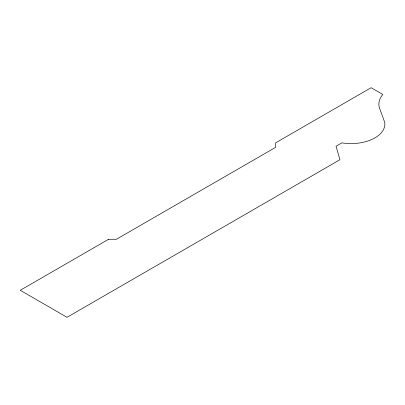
<?xml version="1.0" encoding="UTF-8"?>
<svg xmlns="http://www.w3.org/2000/svg" width="405" height="405" viewBox="0 0 405 405"><rect width="100%" height="100%" fill="white"/><g stroke="black" fill="none" stroke-linecap="round" stroke-linejoin="round"><path stroke-width="0.61" d="M108.601 239.274L20.25 290.284L67.033 317.292L339.937 159.732L336.039 146.23L341.886 142.854A33.802 19.516 0 0 0 384.725 122.401L379.247 107.315A38.49 22.224 0 0 1 382.821 94.461L371.122 87.708L275.613 142.849L275.613 147.354L116.397 239.274L108.601 239.274"/></g></svg>
